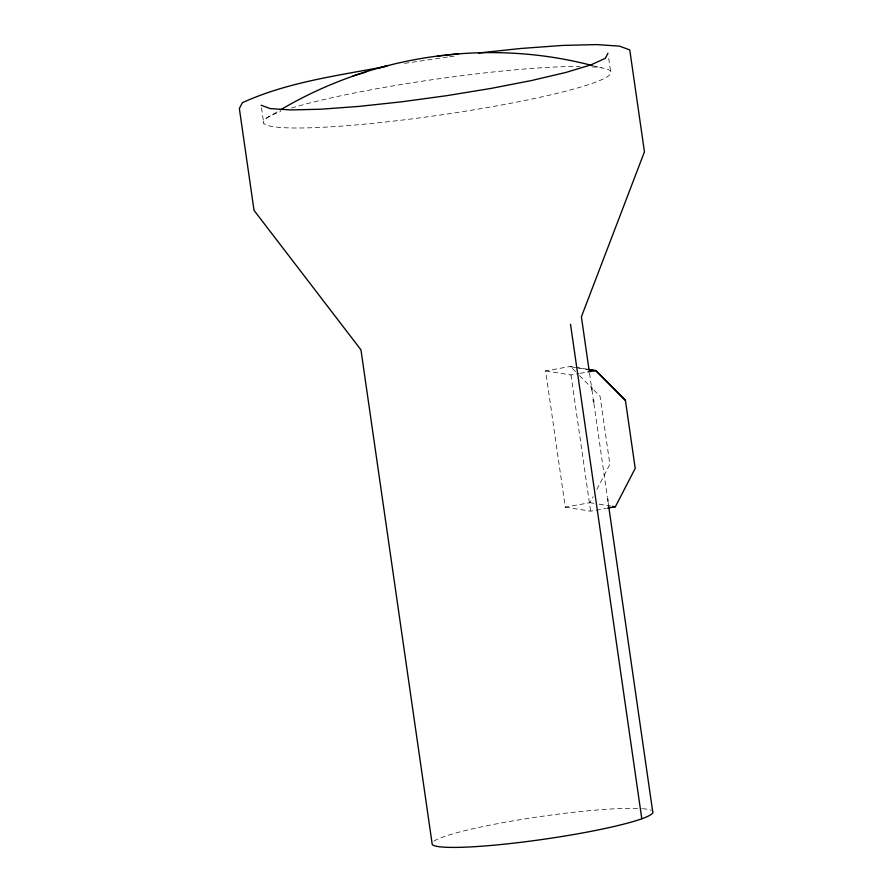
<?xml version="1.0" encoding="UTF-8"?>
<svg xmlns="http://www.w3.org/2000/svg" width="892" height="892" viewBox="0 0 892 892"><rect width="100%" height="100%" fill="white"/><g stroke="black" fill="none" stroke-linecap="round" stroke-linejoin="round"><path stroke-width="0.67" stroke-dasharray="4.46 3.34" d="M587.505 369.232L570.378 366.467L545.625 370.894L565.26 507.113L590.013 502.687L593.113 496.688M596.837 489.485L609.86 464.275L600.071 396.316L593.202 389.403M266.463 118.101L279.151 110.653M575.53 371.652L570.624 366.712M545.625 370.894L570.98 374.975L578.797 373.581M580.101 373.347L586.613 372.187M565.26 507.113L590.615 511.205L606.248 508.407M404.511 63.365L448.308 56.943M449.68 56.753L456.57 55.817M570.423 366.757L587.538 369.511M590.013 502.687L593.905 503.322M599.112 504.158L611.243 506.11M593.581 65.874L601.498 67.859M579.454 375.599L592.221 388.421M608.723 58.348L610.585 71.226M589.534 373.291L591.318 385.678M591.909 389.815L593.102 398.077M593.894 403.597L607.396 497.257M608.188 502.776L608.589 505.53M570.98 374.975L590.615 511.205M261.501 107.798L263.731 123.252M591.998 66.867A175.635 18.052 -8.2 0 1 438.819 115.235A175.635 18.052 -8.2 0 1 280.824 111.545M291.439 108.066A175.635 18.052 -8.2 0 1 580.056 66.476M433.958 841.123A111.623 11.473 -8.2 0 1 527.451 818.51A111.623 11.473 -8.2 0 1 641.281 808.587M642.541 808.687A111.623 11.473 -8.2 0 1 651.238 810.326"/><path stroke-width="1.34" d="M607.552 508.172L615.368 506.779L635.216 468.367L625.426 400.397L595.733 370.559L588.876 369.444M607.987 53.197L605.255 58.337L590.883 64.904L565.862 72.442L531.9 80.447L491.302 88.364L446.836 95.656L401.523 101.822L358.473 106.449L320.607 109.225L290.502 109.95L270.22 108.59L261.133 105.223M280.3 109.984C373.012 54.925 487.868 38.111 592.255 65.551M352.964 75.92L365.776 72.051M378.643 68.115L387.217 65.529M587.917 371.953L595.733 370.559L625.426 400.397M386.916 66.242C338.269 75.608 287.826 81.93 242.423 102.691L239.346 108.489L254.03 210.367L360.959 349.865L432.219 844.389A111.623 11.473 -8.2 0 0 550.241 838.313A111.623 11.473 -8.2 0 0 652.654 811.33L608.589 505.53M478.658 53.007L520.192 48.536L562.819 45.414L596.703 44.6L619.539 46.139L629.763 49.93L644.448 151.818L581.394 316.805L589.133 370.526M444.863 55.293L458.343 53.866M437.459 56.084L443.58 55.46M590.281 369.957L594.407 370.615M612.614 506.333L615.368 506.779M591.519 387.061L591.909 389.815M593.303 399.46L593.704 402.214M607.597 498.639L607.987 501.393M570.523 324.253L641.794 818.767"/></g></svg>
